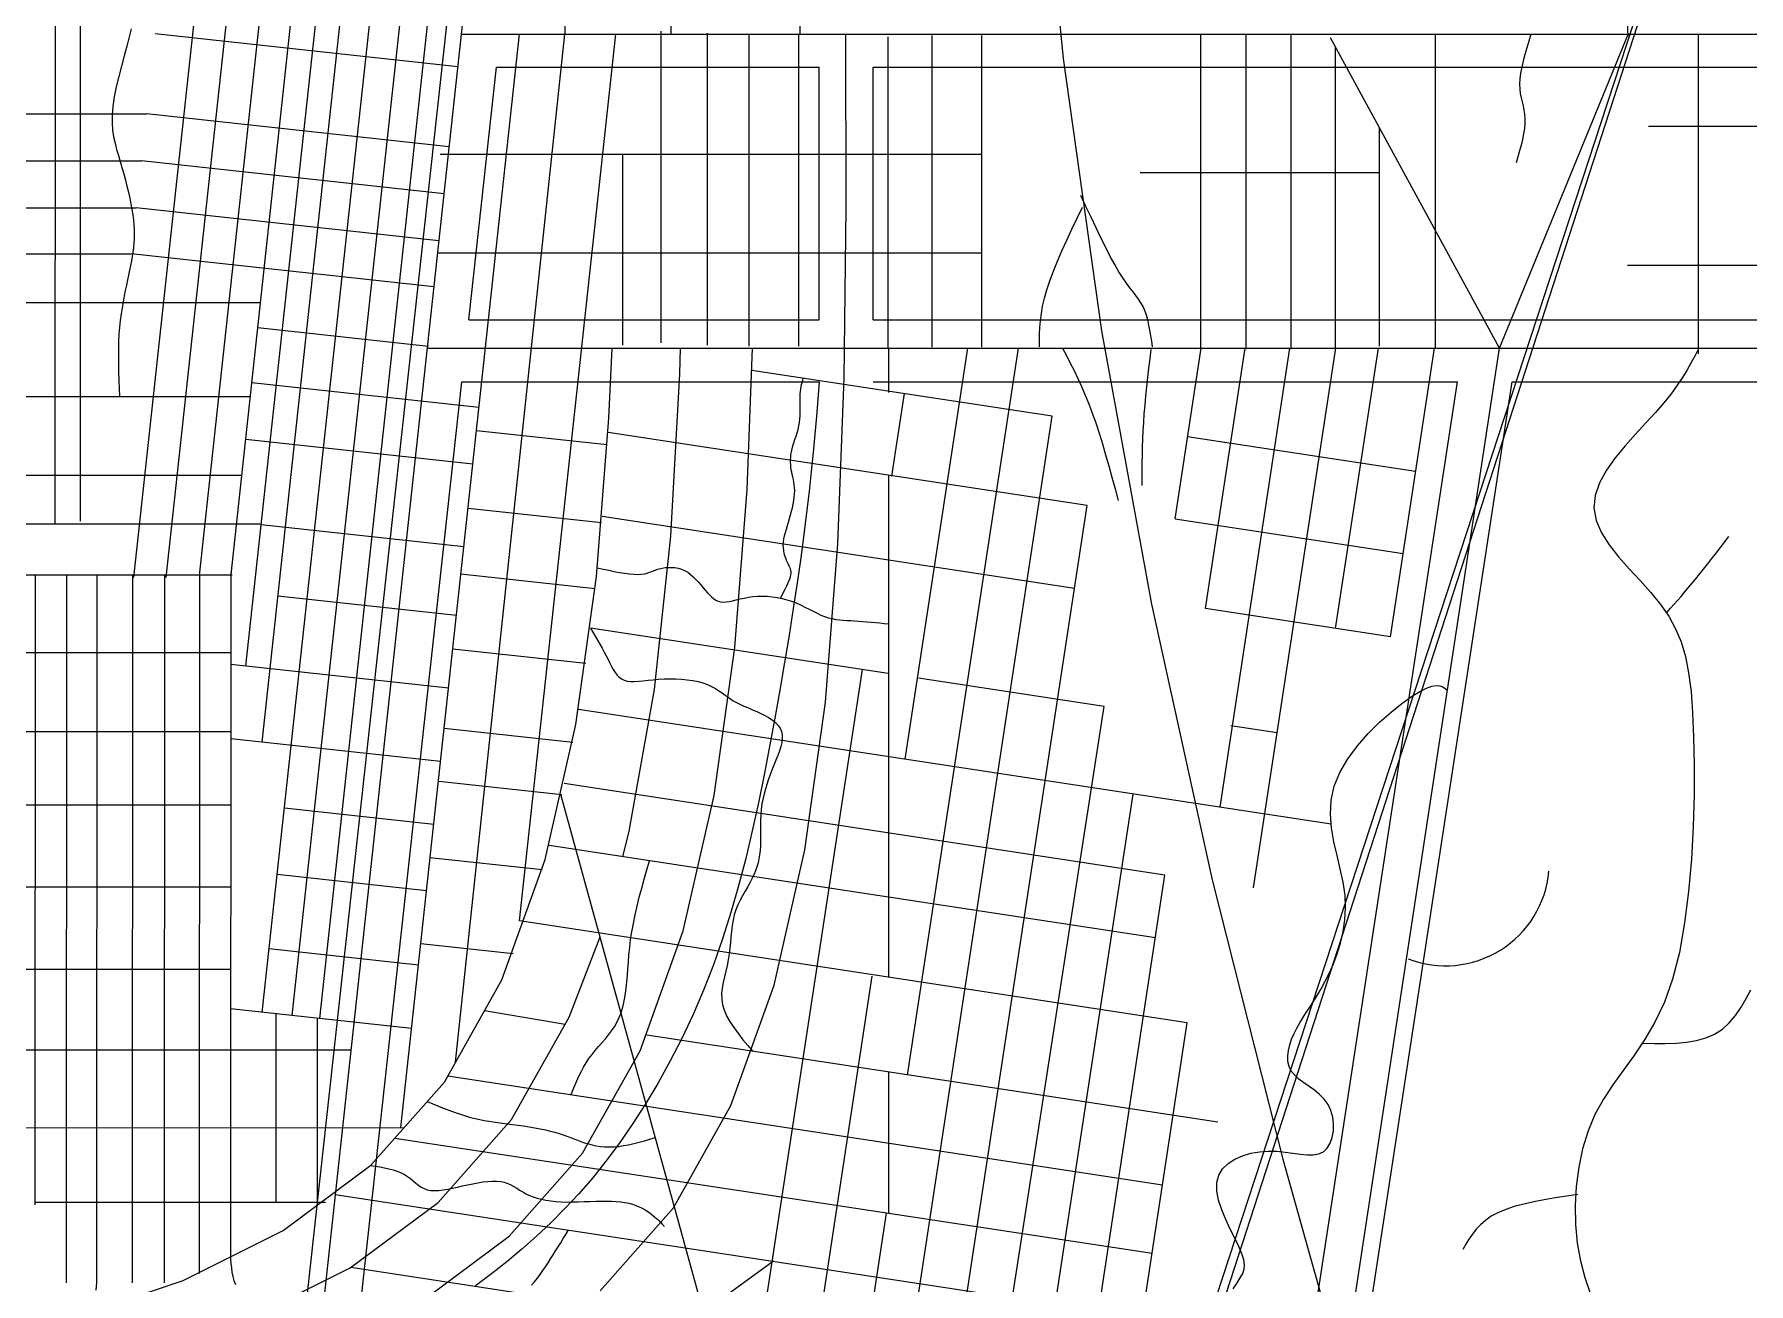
# Model space of a CAD drawing. Extents: x -15732 to 10897, y -24868 to 16165.
# Drawn here: x 4481 to 7978, y -7955 to -5407 of the extents above; entities that cross this region are included whole.
import ezdxf

# ---------------------------------------------------------------- set-up
doc = ezdxf.new("R2010")
doc.units = 0
doc.header["$MEASUREMENT"] = 0
for name, color, linetype in [('HIGHWAY', 7, 'CONTINUOUS'), ('STREETS-SPRAWL', 7, 'CONTINUOUS'), ('STREETS-SPRAWL-12M', 7, 'CONTINUOUS'), ('STREETS-SPRAWL-20M', 7, 'CONTINUOUS'), ('SUBURBS', 7, 'CONTINUOUS')]:
    doc.layers.add(name, color=color, linetype=linetype)

msp = doc.modelspace()

# ---------------------------------------------------------------- linework, layer by layer
at = {"layer": 'HIGHWAY', "color": 250, "linetype": 'CONTINUOUS'}
for p, q in [((6526.6, -4901.3), (6579.7, -5456.5)), ((6579.7, -5456.5), (6658.1, -6011.8)), ((6608.6, -5782.3), (6619.5, -5759.6)), ((6626.5, -5758.4), (6616.1, -5736)), ((6636.8, -5780.4), (6626.5, -5758.4)), ((6597.8, -5804.8), (6608.6, -5782.3)), ((6647, -5801.9), (6636.8, -5780.4)), ((6657, -5822.6), (6647, -5801.9)), ((6577.5, -5848.9), (6587.4, -5827.1)), ((6587.4, -5827.1), (6597.8, -5804.8)), ((6666.7, -5842.2), (6657, -5822.6)), ((6560, -5890.5), (6568.3, -5870.1)), ((6568.3, -5870.1), (6577.5, -5848.9)), ((6676.1, -5860.4), (6666.7, -5842.2)), ((6685.1, -5877), (6676.1, -5860.4)), ((6552.7, -5909.9), (6560, -5890.5)), ((6693.7, -5891.6), (6685.1, -5877)), ((6701.7, -5904.2), (6693.7, -5891.6)), ((6709.2, -5915), (6701.7, -5904.2)), ((6541.7, -5945.6), (6546.5, -5928.3)), ((6546.5, -5928.3), (6552.7, -5909.9)), ((6716.2, -5924.3), (6709.2, -5915)), ((6722.6, -5932.5), (6716.2, -5924.3)), ((6728.5, -5940.1), (6722.6, -5932.5)), ((6733.9, -5947.4), (6728.5, -5940.1)), ((6533.7, -5991.4), (6535.5, -5976.9)), ((6535.5, -5976.9), (6538.1, -5961.7)), ((6538.1, -5961.7), (6541.7, -5945.6)), ((6738.7, -5954.7), (6733.9, -5947.4)), ((6742.9, -5962.4), (6738.7, -5954.7)), ((6746.6, -5970.9), (6742.9, -5962.4)), ((6749.7, -5980.1), (6746.6, -5970.9)), ((6532, -6018.6), (6532.6, -6005.2)), ((6532.6, -6005.2), (6533.7, -5991.4)), ((6658.1, -6011.8), (6760, -6569.4)), ((6752.5, -5989.9), (6749.7, -5980.1)), ((6754.8, -6000.3), (6752.5, -5989.9)), ((6756.9, -6011), (6754.8, -6000.3)), ((6758.8, -6022), (6756.9, -6011)), ((6531.8, -6031.7), (6532, -6018.6)), ((6531.8, -6044.6), (6531.8, -6031.7)), ((6578.9, -6047.2), (6586.7, -6062.4)), ((6760.5, -6033.3), (6758.8, -6022)), ((6762.2, -6044.6), (6760.5, -6033.3)), ((6586.7, -6062.4), (6594.4, -6077.7)), ((6594.4, -6077.7), (6602.1, -6093.2)), ((6755, -6088.3), (6757.2, -6069.1)), ((6757.2, -6069.1), (6759.5, -6049.9)), ((6602.1, -6093.2), (6609.7, -6109.2)), ((6609.7, -6109.2), (6617.3, -6125.7)), ((6750.7, -6126.3), (6752.8, -6107.4)), ((6752.8, -6107.4), (6755, -6088.3)), ((6617.3, -6125.7), (6624.8, -6142.9)), ((6624.8, -6142.9), (6632.1, -6160.9)), ((6747, -6163.3), (6748.8, -6144.9)), ((6748.8, -6144.9), (6750.7, -6126.3)), ((6632.1, -6160.9), (6639.2, -6179.8)), ((6639.2, -6179.8), (6646.3, -6199.7)), ((6744.2, -6198.9), (6745.5, -6181.3)), ((6745.5, -6181.3), (6747, -6163.3)), ((6646.3, -6199.7), (6653.1, -6220.6)), ((6653.1, -6220.6), (6659.9, -6242.2)), ((6742.4, -6232.7), (6743.2, -6216)), ((6743.2, -6216), (6744.2, -6198.9)), ((6659.9, -6242.2), (6666.5, -6264.6)), ((6741.5, -6265.2), (6741.9, -6249.1)), ((6741.9, -6249.1), (6742.4, -6232.7)), ((6666.5, -6264.6), (6673, -6287.5)), ((6673, -6287.5), (6679.5, -6310.7)), ((6741.2, -6296.7), (6741.3, -6281)), ((6741.3, -6281), (6741.5, -6265.2)), ((6679.5, -6310.7), (6686, -6334.3)), ((6741.1, -6312.2), (6741.2, -6296.7)), ((6741.1, -6327.7), (6741.1, -6312.2)), ((6686, -6334.3), (6692.4, -6358)), ((6760, -6569.4), (6883.8, -7131.7)), ((6883.8, -7131.7), (7027.9, -7700.8)), ((7027.9, -7700.8), (7190.6, -8279))]:
    msp.add_line(p, q, dxfattribs=at)
at = {"layer": 'STREETS-SPRAWL', "color": 7, "linetype": 'CONTINUOUS'}
for p, q in [((5017.7, -8164.7), (5404, -4649.2)), ((5367.5, -5989.7), (5424.2, -5474.3)), ((5424.2, -5474.3), (6082.5, -5474.3)), ((6082.5, -5989.7), (6082.5, -5474.3)), ((6192.7, -5474.3), (8053, -5474.3)), ((6192.7, -5989.7), (6192.7, -5474.3)), ((5367.5, -5989.7), (6082.5, -5989.7)), ((6192.7, -5989.7), (8053, -5989.7)), ((5134.4, -8111.9), (5353.7, -6116.1)), ((5353.7, -6116.1), (6082.5, -6116.1)), ((6082.5, -6116.1), (6079.6, -6151.2)), ((6192.7, -6116.1), (7384.1, -6116.1)), ((7008.5, -8571.8), (7384.1, -6116.1)), ((7119.9, -8571.8), (7495.5, -6116.1)), ((7495.5, -6116.1), (8053, -6116.1)), ((6079.6, -6151.2), (6076.7, -6186.7)), ((6076.7, -6186.7), (6073.5, -6222.9)), ((6073.5, -6222.9), (6070, -6260.2)), ((6070, -6260.2), (6066.2, -6298.9)), ((6066.2, -6298.9), (6061.8, -6339.4)), ((6061.8, -6339.4), (6056.8, -6382.1)), ((6056.8, -6382.1), (6051.2, -6427.3)), ((6051.2, -6427.3), (6044.7, -6475.2)), ((6044.7, -6475.2), (6037.5, -6525.6)), ((6037.5, -6525.6), (6029.6, -6578.2)), ((6029.6, -6578.2), (6021.1, -6632.5)), ((6021.1, -6632.5), (6011.9, -6688.1)), ((6011.9, -6688.1), (6002.2, -6744.8)), ((6002.2, -6744.8), (5991.9, -6802.1)), ((5991.9, -6802.1), (5981.2, -6859.7)), ((5981.2, -6859.7), (5970.1, -6917.2)), ((5970.1, -6917.2), (5958.3, -6974.5)), ((5958.3, -6974.5), (5945.8, -7031.4)), ((5945.8, -7031.4), (5932.5, -7087.7)), ((5932.5, -7087.7), (5918, -7143.4)), ((5918, -7143.4), (5902.4, -7198.2)), ((5902.4, -7198.2), (5885.4, -7252)), ((5885.4, -7252), (5866.9, -7304.8)), ((5866.9, -7304.8), (5846.7, -7356.2)), ((5846.7, -7356.2), (5825.1, -7406.3)), ((5825.1, -7406.3), (5802.1, -7454.8)), ((5802.1, -7454.8), (5778, -7501.6)), ((5778, -7501.6), (5753, -7546.6)), ((5753, -7546.6), (5727.2, -7589.6)), ((5727.2, -7589.6), (5700.8, -7630.5)), ((5700.8, -7630.5), (5674.1, -7669.1)), ((5674.1, -7669.1), (5647, -7705.3)), ((5647, -7705.3), (5619.7, -7739.4)), ((5619.7, -7739.4), (5592, -7771.5)), ((5592, -7771.5), (5563.9, -7801.8)), ((5535.3, -7830.6), (5506, -7858.1)), ((5563.9, -7801.8), (5535.3, -7830.6)), ((5506, -7858.1), (5476.1, -7884.6)), ((5476.1, -7884.6), (5445.4, -7910.1)), ((5413.9, -7935), (5381.6, -7959.2)), ((5445.4, -7910.1), (5413.9, -7935))]:
    msp.add_line(p, q, dxfattribs=at)
at = {"layer": 'STREETS-SPRAWL-12M', "color": 253, "linetype": 'CONTINUOUS'}
for p, q in [((6043.1, -4060.1), (6042.7, -5408.1)), ((4524, -4557.6), (4523.5, -6403.9)), ((4575.4, -4557.6), (4574.9, -6399.9)), ((4684.4, -6514.7), (4896.9, -4557.6)), ((4750.5, -6514.7), (4963, -4557.6)), ((4818.6, -6510.7), (5030.6, -4557.6)), ((4882.7, -6508.7), (5094.5, -4557.6)), ((4912.9, -6695.5), (5145, -4557.6)), ((4946.1, -6850.5), (5195, -4557.6)), ((4946.3, -7401.6), (5255.1, -4557.6)), ((5007.6, -7408.2), (5317.1, -4557.6)), ((5063.6, -7414.3), (5373.7, -4557.6)), ((5559.5, -4577.4), (5563.9, -5407.4)), ((5780.7, -4863.8), (5779.5, -5407.4)), ((7732.2, -5411.3), (7731, -5384.3)), ((4675.2, -5412.7), (4670.3, -5431.4)), ((4679.3, -5396), (4675.2, -5412.7)), ((5345.4, -5473.7), (4728, -5406.7)), ((5229, -7636.4), (5471, -5407.4)), ((5340.9, -7503.5), (5563.9, -5407.4)), ((5471.3, -7215.2), (5667.6, -5407.4)), ((5759.2, -5400.8), (5759.2, -6036.3)), ((5853.6, -5405.4), (5853.6, -6041)), ((5938.8, -5407.7), (5938.8, -6043.3)), ((6040.2, -5407.7), (6040.2, -6043.3)), ((6222.1, -5412.3), (6222.1, -6047.9)), ((6311.9, -5410), (6311.9, -6045.6)), ((6413.2, -5410), (6413.2, -6045.6)), ((6860.2, -5407.4), (6860, -6047.5)), ((6952.3, -5407.4), (6952.2, -6049.5)), ((7044.5, -5407.4), (7044.3, -6049.5)), ((7469.9, -6047.2), (7124.9, -5414.4)), ((7338.8, -5407.4), (7338.6, -6047.5)), ((7469.9, -6047.2), (7732.9, -5405.5)), ((7534, -5407.4), (7529.8, -5421.3)), ((7875.1, -5409.1), (7875.1, -6059)), ((4664.8, -5451.4), (4659.2, -5472.3)), ((4670.3, -5431.4), (4664.8, -5451.4)), ((7134.6, -5432.1), (7134.4, -6047.5)), ((7521.7, -5448.6), (7518.2, -5461.8)), ((7525.6, -5435.1), (7521.7, -5448.6)), ((7529.8, -5421.3), (7525.6, -5435.1)), ((4659.2, -5472.3), (4653.7, -5493.6)), ((7512.9, -5486.8), (7511.4, -5498.3)), ((7515.3, -5474.6), (7512.9, -5486.8)), ((7518.2, -5461.8), (7515.3, -5474.6)), ((4648.7, -5514.7), (4644.7, -5535.1)), ((4653.7, -5493.6), (4648.7, -5514.7)), ((7511.4, -5498.3), (7510.7, -5509.1)), ((7510.7, -5509.1), (7511.1, -5519)), ((7511.1, -5519), (7512.2, -5528.2)), ((4641.8, -5554.3), (4640.4, -5571.8)), ((4644.7, -5535.1), (4641.8, -5554.3)), ((7512.2, -5528.2), (7513.9, -5536.9)), ((7513.9, -5536.9), (7515.9, -5545.3)), ((7515.9, -5545.3), (7517.9, -5553.5)), ((7517.9, -5553.5), (7519.8, -5561.9)), ((3783.2, -5569.9), (4710.3, -5569.8)), ((4640.4, -5571.8), (4640.3, -5587.9)), ((4640.3, -5587.9), (4641.3, -5602.7)), ((5327.7, -5636.8), (4710.3, -5569.8)), ((7519.8, -5561.9), (7521.2, -5570.5)), ((7521.7, -5589.4), (7520.7, -5599.7)), ((7521.2, -5570.5), (7521.9, -5579.6)), ((7521.9, -5579.6), (7521.7, -5589.4)), ((4641.3, -5602.7), (4643.3, -5616.6)), ((4643.3, -5616.6), (4646.1, -5629.7)), ((4646.1, -5629.7), (4649.3, -5642.2)), ((7224.6, -5597.2), (7224.5, -6043.5)), ((7516.7, -5621.7), (7513.9, -5633.3)), ((7519, -5610.5), (7516.7, -5621.7)), ((7520.7, -5599.7), (7519, -5610.5)), ((8109.5, -5595.6), (7773.9, -5595.6)), ((4649.3, -5642.2), (4652.9, -5654.5)), ((4652.9, -5654.5), (4656.6, -5666.8)), ((6413.2, -5652.2), (5309.6, -5652.2)), ((5680.9, -5652.2), (5680.9, -6041)), ((7507.4, -5657.2), (7503.9, -5669.2)), ((7510.8, -5645.2), (7507.4, -5657.2)), ((7513.9, -5633.3), (7510.8, -5645.2)), ((3783.2, -5665.7), (4699.9, -5665.5)), ((4656.6, -5666.8), (4660.3, -5679.3)), ((4660.3, -5679.3), (4663.8, -5691.9)), ((4663.8, -5691.9), (4667.2, -5704.5)), ((5317.3, -5732.6), (4699.9, -5665.5)), ((6736.8, -5689.3), (7224.3, -5689.3)), ((4667.2, -5704.5), (4670.4, -5717.1)), ((4670.4, -5717.1), (4673.4, -5729.6)), ((4673.4, -5729.6), (4676.1, -5741.7)), ((3783.1, -5761.4), (4689.5, -5761.3)), ((4676.1, -5741.7), (4678.5, -5753.6)), ((4678.5, -5753.6), (4680.5, -5764.9)), ((4680.5, -5764.9), (4682.2, -5775.8)), ((5306.9, -5828.3), (4689.5, -5761.3)), ((4682.2, -5775.8), (4683.5, -5786.2)), ((4683.5, -5786.2), (4684.4, -5796.2)), ((4684.4, -5796.2), (4685, -5805.9)), ((4684.6, -5833.5), (4683.8, -5842.5)), ((4685.1, -5824.4), (4684.6, -5833.5)), ((4685, -5805.9), (4685.2, -5815.3)), ((4685.2, -5815.3), (4685.1, -5824.4)), ((3783.1, -5855.5), (4679.3, -5855.3)), ((4679.8, -5869.6), (4678, -5878.9)), ((5296.7, -5922.4), (4679.3, -5855.3)), ((4681.4, -5860.5), (4679.8, -5869.6)), ((4682.8, -5851.4), (4681.4, -5860.5)), ((4683.8, -5842.5), (4682.8, -5851.4)), ((6413.2, -5853.4), (5304.3, -5853.4)), ((4671.7, -5908.3), (4669.4, -5918.7)), ((4673.9, -5898.2), (4671.7, -5908.3)), ((4676, -5888.4), (4673.9, -5898.2)), ((4678, -5878.9), (4676, -5888.4)), ((7731.3, -5877.9), (8109.5, -5877.9)), ((4664.8, -5940.9), (4662.5, -5952.7)), ((4667.1, -5929.6), (4664.8, -5940.9)), ((4669.4, -5918.7), (4667.1, -5929.6)), ((3783.1, -5954.7), (4942.8, -5954.5)), ((4658.4, -5977.7), (4656.7, -5990.9)), ((4660.4, -5964.9), (4658.4, -5977.7)), ((4662.5, -5952.7), (4660.4, -5964.9)), ((4655.3, -6004.6), (4654.2, -6018.8)), ((4656.7, -5990.9), (4655.3, -6004.6)), ((5285.4, -6043.7), (4937.3, -6006)), ((4653, -6048.8), (4652.9, -6064.4)), ((4653.4, -6033.6), (4653, -6048.8)), ((4654.2, -6018.8), (4653.4, -6033.6)), ((5653.2, -6190.4), (5659.9, -6047.2)), ((5797.8, -6099.7), (5799.5, -6047.2)), ((5935.2, -6335.4), (5946.5, -6047.2)), ((6223.6, -6047.2), (6223.6, -6137.6)), ((6257.8, -6885.5), (6385.5, -6047.2)), ((6262.8, -7529.7), (6488.7, -6047.2)), ((6808.3, -6395.2), (6861.3, -6047.2)), ((6870.3, -6578.4), (6951.2, -6047.2)), ((6900, -6983.4), (7042.6, -6047.2)), ((6968.2, -7147.6), (7135.9, -6047.2)), ((7135.7, -6618.8), (7222.8, -6047.2)), ((7247.4, -6635.8), (7337.1, -6047.2)), ((7876, -6048.4), (7868.7, -6062.5)), ((4652.9, -6064.4), (4653, -6080.3)), ((4653, -6080.3), (4653.3, -6096.6)), ((7861, -6076.8), (7852.7, -6091.6)), ((7868.7, -6062.5), (7861, -6076.8)), ((4653.3, -6096.6), (4653.8, -6113)), ((4653.8, -6113), (4654.4, -6129.5)), ((5388.3, -6168.5), (4925.1, -6118.2)), ((5779.5, -6430.4), (5797.8, -6099.7)), ((6557.8, -6186), (5945.3, -6092.7)), ((6046.6, -6121.4), (6047.6, -6117.1)), ((6047.6, -6117.1), (6048.7, -6112.8)), ((6048.7, -6112.8), (6049.8, -6108.6)), ((7843.3, -6106.9), (7832.5, -6123)), ((7852.7, -6091.6), (7843.3, -6106.9)), ((3791.6, -6146.2), (4922, -6146.1)), ((4654.4, -6129.5), (4655, -6146.1)), ((6043.3, -6151.8), (6043.4, -6146)), ((6043.4, -6158), (6043.3, -6151.8)), ((6043.4, -6146), (6043.6, -6140.5)), ((6043.6, -6140.5), (6044.1, -6135.4)), ((6044.1, -6135.4), (6044.8, -6130.5)), ((6044.8, -6130.5), (6045.6, -6125.9)), ((6045.6, -6125.9), (6046.6, -6121.4)), ((6230.6, -6308.2), (6256.2, -6140.1)), ((7819.9, -6140.2), (7805.3, -6158.6)), ((7832.5, -6123), (7819.9, -6140.2)), ((6043.1, -6191.8), (6043.5, -6184.7)), ((6043.6, -6164.4), (6043.4, -6158)), ((6043.5, -6184.7), (6043.7, -6177.8)), ((6043.7, -6171), (6043.6, -6164.4)), ((6043.7, -6177.8), (6043.7, -6171)), ((6225.4, -8367.3), (6557.8, -6186)), ((7788.1, -6178.3), (7768.5, -6199.7)), ((7805.3, -6158.6), (7788.1, -6178.3)), ((5383.3, -6215.1), (5650.2, -6244.1)), ((5628.1, -6512.7), (5653.2, -6190.4)), ((6628.6, -6368.3), (5651.7, -6219.5)), ((6035.1, -6226.9), (6037.2, -6220)), ((6037.2, -6220), (6039.2, -6213)), ((6039.2, -6213), (6040.8, -6206)), ((6040.8, -6206), (6042.2, -6198.9)), ((6042.2, -6198.9), (6043.1, -6191.8)), ((7747.4, -6222.4), (7726, -6246.2)), ((7768.5, -6199.7), (7747.4, -6222.4)), ((5375.8, -6283.8), (4912.6, -6233.5)), ((6024.8, -6264.4), (6025.8, -6258.7)), ((6025.8, -6258.7), (6027.1, -6252.8)), ((6027.1, -6252.8), (6028.8, -6246.6)), ((6028.8, -6246.6), (6030.8, -6240.2)), ((6030.8, -6240.2), (6032.9, -6233.6)), ((6032.9, -6233.6), (6035.1, -6226.9)), ((7298.8, -6298.9), (6833.8, -6228.1)), ((7726, -6246.2), (7705.8, -6270.8)), ((6023.9, -6275.2), (6024.2, -6269.9)), ((6023.9, -6280.4), (6023.9, -6275.2)), ((6024.2, -6285.4), (6023.9, -6280.4)), ((6024.2, -6269.9), (6024.8, -6264.4)), ((6024.7, -6290.4), (6024.2, -6285.4)), ((6025.4, -6295.3), (6024.7, -6290.4)), ((7705.8, -6270.8), (7688, -6296.1)), ((3798.6, -6306.4), (4904.7, -6306.3)), ((6026.4, -6300.1), (6025.4, -6295.3)), ((6027.5, -6305), (6026.4, -6300.1)), ((6028.7, -6310), (6027.5, -6305)), ((6029.8, -6315.1), (6028.7, -6310)), ((6030.8, -6320.4), (6029.8, -6315.1)), ((6031.6, -6325.9), (6030.8, -6320.4)), ((6032.2, -6331.6), (6031.6, -6325.9)), ((6223.6, -6305.6), (6223.6, -7329.8)), ((7673.9, -6321.8), (7664.9, -6347.6)), ((7688, -6296.1), (7673.9, -6321.8)), ((5910.1, -6657.7), (5935.2, -6335.4)), ((6029.4, -6365.2), (6030.6, -6358)), ((6030.6, -6358), (6031.6, -6351)), ((6031.6, -6351), (6032.2, -6344.2)), ((6032.4, -6337.7), (6032.2, -6331.6)), ((6032.2, -6344.2), (6032.4, -6337.7)), ((7664.9, -6347.6), (7662.3, -6373.2)), ((5366.1, -6373.6), (5638.6, -6403.1)), ((6602.8, -6537.6), (5639.6, -6390.9)), ((6019.8, -6402), (6022, -6394.8)), ((6022, -6394.8), (6024.1, -6387.4)), ((6024.1, -6387.4), (6026.1, -6380)), ((6026.1, -6380), (6027.8, -6372.6)), ((6027.8, -6372.6), (6029.4, -6365.2)), ((6321.8, -8382), (6628.6, -6368.3)), ((7273.2, -6466.5), (6808.2, -6395.7)), ((7662.3, -6373.2), (7666.8, -6398.6)), ((7666.8, -6398.6), (7677.7, -6423.6)), ((3803.4, -6405.4), (4942.4, -6405.3)), ((5357.6, -6452.2), (4944.2, -6407.3)), ((5746.5, -6743), (5779.5, -6430.4)), ((6010.5, -6436.2), (6011.9, -6429.7)), ((6011.9, -6429.7), (6013.6, -6423)), ((6013.6, -6423), (6015.5, -6416.2)), ((6015.5, -6416.2), (6017.6, -6409.2)), ((6017.6, -6409.2), (6019.8, -6402)), ((7677.7, -6423.6), (7693.4, -6448.3)), ((7929.1, -6442.8), (7937.8, -6431.4)), ((6009.2, -6448.7), (6009.6, -6442.6)), ((6009.3, -6454.7), (6009.2, -6448.7)), ((6010, -6460.4), (6009.3, -6454.7)), ((6009.6, -6442.6), (6010.5, -6436.2)), ((6011.1, -6465.8), (6010, -6460.4)), ((6012.6, -6471), (6011.1, -6465.8)), ((7693.4, -6448.3), (7712.8, -6472.8)), ((7903.1, -6476.3), (7911.7, -6465.3)), ((7911.7, -6465.3), (7920.4, -6454.1)), ((7920.4, -6454.1), (7929.1, -6442.8)), ((5629.9, -6495.2), (5641.6, -6497.7)), ((5641.6, -6497.7), (5653.2, -6500.2)), ((5653.2, -6500.2), (5664.5, -6502.5)), ((5664.5, -6502.5), (5675.4, -6504.5)), ((5736.5, -6504.4), (5741.3, -6502.6)), ((5741.3, -6502.6), (5746.1, -6500.7)), ((5746.1, -6500.7), (5751, -6498.9)), ((5751, -6498.9), (5756.3, -6497.3)), ((5756.3, -6497.3), (5762, -6495.9)), ((5762, -6495.9), (5768.1, -6494.9)), ((5768.1, -6494.9), (5774.5, -6494.4)), ((5774.5, -6494.4), (5781.2, -6494.3)), ((5781.2, -6494.3), (5788, -6494.9)), ((5788, -6494.9), (5794.7, -6496.1)), ((5794.7, -6496.1), (5801.4, -6498.1)), ((5801.4, -6498.1), (5807.9, -6500.8)), ((5807.9, -6500.8), (5814.1, -6504.4)), ((6014.2, -6475.8), (6012.6, -6471)), ((6016, -6480.3), (6014.2, -6475.8)), ((6017.8, -6484.5), (6016, -6480.3)), ((6019.5, -6488.2), (6017.8, -6484.5)), ((6021.1, -6491.6), (6019.5, -6488.2)), ((6022.5, -6494.6), (6021.1, -6491.6)), ((6023.7, -6497.5), (6022.5, -6494.6)), ((6024.5, -6500.3), (6023.7, -6497.5)), ((6025, -6503.2), (6024.5, -6500.3)), ((6025.1, -6506.2), (6025, -6503.2)), ((7712.8, -6472.8), (7734.3, -6497.1)), ((7734.3, -6497.1), (7756.6, -6521.3)), ((7878.1, -6507.9), (7886.3, -6497.7)), ((7886.3, -6497.7), (7894.6, -6487.2)), ((7894.6, -6487.2), (7903.1, -6476.3)), ((3813.4, -6509.2), (4885.3, -6509.6)), ((4483.1, -6509.4), (4482.7, -7794.3)), ((4547.3, -6509.5), (4546.8, -7952.9)), ((4608.8, -6509.5), (4608.4, -7953)), ((4681.9, -6509.5), (4681.4, -7953)), ((4747, -6509.5), (4746.5, -7953)), ((4818.1, -6509.5), (4817.7, -7934.4)), ((4882.2, -6504.8), (4881.8, -7904.8)), ((5351.5, -6507.6), (5625.6, -6537.4)), ((5586.2, -6814.4), (5628.1, -6512.7)), ((5675.4, -6504.5), (5685.8, -6506.2)), ((5685.8, -6506.2), (5695.6, -6507.5)), ((5695.6, -6507.5), (5704.5, -6508.4)), ((5704.5, -6508.4), (5712.6, -6508.6)), ((5712.6, -6508.6), (5719.6, -6508.2)), ((5719.6, -6508.2), (5725.8, -6507.3)), ((5725.8, -6507.3), (5731.4, -6506)), ((5731.4, -6506), (5736.5, -6504.4)), ((5814.1, -6504.4), (5820, -6508.8)), ((5820, -6508.8), (5825.6, -6513.7)), ((5825.6, -6513.7), (5830.9, -6519)), ((5830.9, -6519), (5836, -6524.6)), ((5836, -6524.6), (5840.9, -6530.2)), ((5840.9, -6530.2), (5845.6, -6535.8)), ((5845.6, -6535.8), (5850, -6541.1)), ((6009.7, -6544.7), (6012.8, -6538.7)), ((6012.8, -6538.7), (6015.7, -6533)), ((6015.7, -6533), (6018.3, -6527.5)), ((6018.3, -6527.5), (6020.6, -6522.4)), ((6020.6, -6522.4), (6022.4, -6517.6)), ((6022.4, -6517.6), (6023.8, -6513.4)), ((6023.8, -6513.4), (6024.7, -6509.6)), ((6024.7, -6509.6), (6025.1, -6506.2)), ((7756.6, -6521.3), (7778.4, -6545.5)), ((7847.3, -6545), (7854.8, -6536.2)), ((7854.8, -6536.2), (7862.4, -6527.2)), ((7862.4, -6527.2), (7870.1, -6517.8)), ((7870.1, -6517.8), (7878.1, -6507.9)), ((5342.3, -6592.5), (4978.4, -6553)), ((5850, -6541.1), (5854.3, -6546.1)), ((5854.3, -6546.1), (5858.5, -6550.6)), ((5858.5, -6550.6), (5862.7, -6554.6)), ((5862.7, -6554.6), (5866.9, -6558.1)), ((5866.9, -6558.1), (5871.3, -6560.9)), ((5871.3, -6560.9), (5876, -6563)), ((5876, -6563), (5881, -6564.4)), ((5881, -6564.4), (5886.5, -6565)), ((5886.5, -6565), (5892.4, -6564.8)), ((5892.4, -6564.8), (5898.9, -6563.9)), ((5898.9, -6563.9), (5905.8, -6562.5)), ((5905.8, -6562.5), (5913.2, -6560.7)), ((5913.2, -6560.7), (5921.1, -6558.8)), ((5921.1, -6558.8), (5929.4, -6557)), ((5929.4, -6557), (5938.1, -6555.3)), ((5938.1, -6555.3), (5947.2, -6554)), ((5947.2, -6554), (5956.7, -6553.2)), ((5956.7, -6553.2), (5966.4, -6553)), ((5966.4, -6553), (5976.4, -6553.3)), ((5976.4, -6553.3), (5986.5, -6554.2)), ((5986.5, -6554.2), (5996.6, -6555.7)), ((5996.6, -6555.7), (6006.6, -6557.7)), ((6003.2, -6556.9), (6006.5, -6550.8)), ((6006.5, -6550.8), (6009.7, -6544.7)), ((6006.6, -6557.7), (6016.5, -6560.2)), ((6016.5, -6560.2), (6026.1, -6563.3)), ((6026.1, -6563.3), (6035.4, -6566.9)), ((6035.4, -6566.9), (6044.4, -6570.9)), ((6044.4, -6570.9), (6053.1, -6575.2)), ((7778.4, -6545.5), (7798.3, -6569.7)), ((7798.3, -6569.7), (7815.2, -6594)), ((7818.8, -6577.6), (7825.8, -6569.7)), ((7825.8, -6569.7), (7832.9, -6561.6)), ((7832.9, -6561.6), (7840.1, -6553.4)), ((7840.1, -6553.4), (7847.3, -6545)), ((6053.1, -6575.2), (6061.6, -6579.5)), ((6061.6, -6579.5), (6069.9, -6583.8)), ((6069.9, -6583.8), (6077.9, -6587.8)), ((6077.9, -6587.8), (6085.8, -6591.5)), ((6085.8, -6591.5), (6093.5, -6594.6)), ((6093.5, -6594.6), (6101.1, -6597.1)), ((6101.1, -6597.1), (6108.7, -6598.9)), ((6108.7, -6598.9), (6116.2, -6600.3)), ((6116.2, -6600.3), (6123.7, -6601.3)), ((6123.7, -6601.3), (6131.3, -6602)), ((6131.3, -6602), (6138.9, -6602.5)), ((6138.9, -6602.5), (6146.7, -6602.9)), ((6146.7, -6602.9), (6154.7, -6603.3)), ((6154.7, -6603.3), (6162.8, -6603.8)), ((6162.8, -6603.8), (6171.2, -6604.4)), ((6171.2, -6604.4), (6179.7, -6605.1)), ((6179.7, -6605.1), (6188.3, -6605.9)), ((6188.3, -6605.9), (6197, -6606.8)), ((6197, -6606.8), (6205.8, -6607.6)), ((6205.8, -6607.6), (6214.7, -6608.6)), ((6214.7, -6608.6), (6223.6, -6609.5)), ((7247.4, -6635.8), (6870.3, -6578.4)), ((7811.8, -6585.5), (7818.8, -6577.6)), ((7815.2, -6594), (7829, -6619.3)), ((6223.3, -6710.9), (5616, -6618.3)), ((5616, -6618.3), (5620.8, -6626.6)), ((5620.8, -6626.6), (5625.6, -6634.8)), ((5625.6, -6634.8), (5630.3, -6643)), ((5630.3, -6643), (5634.9, -6651.1)), ((7829, -6619.3), (7840.2, -6646.4)), ((3834.7, -6667.6), (4882.1, -6667.9)), ((5335, -6660.1), (5606.4, -6689.6)), ((5634.9, -6651.1), (5639.4, -6659.1)), ((5639.4, -6659.1), (5643.7, -6666.9)), ((5643.7, -6666.9), (5647.8, -6674.6)), ((5647.8, -6674.6), (5651.7, -6682)), ((5868.1, -6959.4), (5910.1, -6657.7)), ((7840.2, -6646.4), (7849, -6676.2)), ((7849, -6676.2), (7855.6, -6709.6)), ((5326.3, -6740.4), (4882.1, -6692.1)), ((5651.7, -6682), (5655.4, -6689.3)), ((5655.4, -6689.3), (5658.9, -6696.2)), ((5658.9, -6696.2), (5662.4, -6702.6)), ((5662.4, -6702.6), (5666, -6708.5)), ((5666, -6708.5), (5670, -6713.8)), ((5926.4, -8304.8), (6170.5, -6702.8)), ((7855.6, -6709.6), (7860.5, -6747.4)), ((5670, -6713.8), (5674.3, -6718.3)), ((5674.3, -6718.3), (5679.1, -6721.9)), ((5679.1, -6721.9), (5684.7, -6724.6)), ((5684.7, -6724.6), (5691, -6726.2)), ((5691, -6726.2), (5698.1, -6727)), ((5694.6, -7032.4), (5746.5, -6743)), ((5698.1, -6727), (5705.9, -6727)), ((5705.9, -6727), (5714.4, -6726.5)), ((5714.4, -6726.5), (5723.5, -6725.6)), ((5723.5, -6725.6), (5733.3, -6724.5)), ((5733.3, -6724.5), (5743.7, -6723.4)), ((5743.7, -6723.4), (5754.6, -6722.5)), ((5754.6, -6722.5), (5766, -6721.8)), ((5766, -6721.8), (5777.7, -6721.6)), ((5777.7, -6721.6), (5789.6, -6721.7)), ((5789.6, -6721.7), (5801.4, -6722.3)), ((5801.4, -6722.3), (5813.1, -6723.4)), ((5813.1, -6723.4), (5824.4, -6725)), ((5824.4, -6725), (5835.2, -6727.2)), ((5835.2, -6727.2), (5845.3, -6730)), ((5845.3, -6730), (5854.5, -6733.4)), ((5854.5, -6733.4), (5863, -6737.2)), ((5863, -6737.2), (5870.8, -6741.5)), ((5870.8, -6741.5), (5877.9, -6745.9)), ((5877.9, -6745.9), (5884.5, -6750.4)), ((6663.6, -6777.9), (6285, -6720.3)), ((7290.7, -6757.6), (7307.4, -6747.3)), ((7307.4, -6747.3), (7321, -6740.5)), ((7321, -6740.5), (7332.1, -6736.6)), ((7332.1, -6736.6), (7341, -6735.2)), ((7341, -6735.2), (7348.2, -6735.8)), ((7348.2, -6735.8), (7354.1, -6737.9)), ((7354.1, -6737.9), (7359.1, -6741)), ((7359.1, -6741), (7363.7, -6744.6)), ((7860.5, -6747.4), (7863.8, -6790.7)), ((5884.5, -6750.4), (5890.7, -6754.9)), ((5890.7, -6754.9), (5896.4, -6759.1)), ((5896.4, -6759.1), (5901.9, -6763)), ((5901.9, -6763), (5907.2, -6766.4)), ((5907.2, -6766.4), (5912.4, -6769.4)), ((5912.4, -6769.4), (5917.7, -6772.1)), ((5917.7, -6772.1), (5923, -6774.6)), ((5923, -6774.6), (5928.6, -6777.1)), ((5928.6, -6777.1), (5934.5, -6779.6)), ((5934.5, -6779.6), (5940.9, -6782.3)), ((5940.9, -6782.3), (5947.8, -6785.2)), ((6412.6, -8395.8), (6663.6, -6777.9)), ((7248.7, -6789.3), (7270.8, -6771.7)), ((7270.8, -6771.7), (7290.7, -6757.6)), ((5523.3, -7090.2), (5586.2, -6814.4)), ((7126.4, -7017.9), (5591.6, -6784)), ((5947.8, -6785.2), (5955.4, -6788.5)), ((5955.4, -6788.5), (5963.3, -6792.1)), ((5963.3, -6792.1), (5971.3, -6796.2)), ((5971.3, -6796.2), (5979.2, -6800.6)), ((5979.2, -6800.6), (5986.6, -6805.4)), ((5986.6, -6805.4), (5993.2, -6810.7)), ((5993.2, -6810.7), (5998.8, -6816.4)), ((5998.8, -6816.4), (6003, -6822.5)), ((7016.4, -6831.7), (6922.1, -6817.3)), ((7202.1, -6833), (7225.4, -6809.9)), ((7225.4, -6809.9), (7248.7, -6789.3)), ((7863.8, -6790.7), (7865.8, -6840.1)), ((3837.8, -6829), (4882.1, -6829.3)), ((5310, -6890), (4882.1, -6843.6)), ((5317.4, -6822.2), (5579.6, -6850.7)), ((6003, -6822.5), (6005.8, -6829)), ((6005.9, -6851.3), (6003.9, -6859.6)), ((6005.8, -6829), (6007, -6836)), ((6007, -6843.4), (6005.9, -6851.3)), ((6007, -6836), (6007, -6843.4)), ((7180.1, -6858.1), (7202.1, -6833)), ((7865.8, -6840.1), (7866.8, -6896.3)), ((5994.1, -6887.4), (5990.1, -6897.5)), ((5997.8, -6877.6), (5994.1, -6887.4)), ((6001.2, -6868.4), (5997.8, -6877.6)), ((6003.9, -6859.6), (6001.2, -6868.4)), ((7144.1, -6912.5), (7160.3, -6884.8)), ((7160.3, -6884.8), (7180.1, -6858.1)), ((5981.9, -6919), (5977.9, -6930.2)), ((5986, -6908.1), (5981.9, -6919)), ((5990.1, -6897.5), (5986, -6908.1)), ((7132.6, -6940.7), (7144.1, -6912.5)), ((7866.8, -6896.3), (7866.6, -6957.7)), ((5306.5, -6930.3), (5557.3, -6957.6)), ((6006.5, -8595.6), (5555.7, -6957.4)), ((6787.5, -7121.8), (5562.4, -6935.1)), ((5970.8, -6953.1), (5968, -6964.7)), ((5974.2, -6941.6), (5970.8, -6953.1)), ((5977.9, -6930.2), (5974.2, -6941.6)), ((6501.4, -8409.4), (6722.8, -6956.4)), ((7126.5, -6969.1), (7132.6, -6940.7)), ((7866.6, -6957.7), (7864.8, -7022.6)), ((3968.5, -6978.3), (4882, -6978.5)), ((5296.1, -7018.5), (4991.5, -6985.4)), ((5805.2, -7235.2), (5868.1, -6959.4)), ((5964.2, -6987.8), (5963.3, -6999.2)), ((5965.7, -6976.3), (5964.2, -6987.8)), ((5968, -6964.7), (5965.7, -6976.3)), ((7125.2, -6997.5), (7126.5, -6969.1)), ((5962.8, -7010.4), (5962.7, -7021.4)), ((5962.7, -7021.4), (5962.7, -7032.2)), ((5963.3, -6999.2), (5962.8, -7010.4)), ((7127.5, -7025.7), (7125.2, -6997.5)), ((7132.3, -7053.8), (7127.5, -7025.7)), ((7864.8, -7022.6), (7861.2, -7089)), ((6768, -7249.8), (5531.4, -7061.4)), ((5682.2, -7084.4), (5694.6, -7032.4)), ((5962.5, -7062.3), (5961.9, -7071.5)), ((5962.8, -7052.7), (5962.5, -7062.3)), ((5962.7, -7032.2), (5962.8, -7042.6)), ((5962.8, -7042.6), (5962.8, -7052.7)), ((7138.5, -7081.6), (7132.3, -7053.8)), ((5288.2, -7085.7), (5517.5, -7110.6)), ((5435.2, -7335.1), (5523.3, -7090.2)), ((5730.7, -7111.3), (5736, -7092.6)), ((5957.7, -7097), (5955.4, -7105.2)), ((5959.5, -7088.8), (5957.7, -7097)), ((5960.9, -7080.3), (5959.5, -7088.8)), ((5961.9, -7071.5), (5960.9, -7080.3)), ((7145.1, -7109.1), (7138.5, -7081.6)), ((7861.2, -7089), (7855.5, -7155.2)), ((5281.4, -7153.5), (4976.8, -7120.4)), ((5720.4, -7148.6), (5725.4, -7130)), ((5725.4, -7130), (5730.7, -7111.3)), ((5945.3, -7129.4), (5940.9, -7137.6)), ((5949.2, -7121.2), (5945.3, -7129.4)), ((5952.5, -7113.2), (5949.2, -7121.2)), ((5955.4, -7105.2), (5952.5, -7113.2)), ((6589.3, -8422.8), (6787.5, -7121.8)), ((7150.9, -7136.1), (7145.1, -7109.1)), ((4085.6, -7145.8), (4882, -7146)), ((5711, -7185.1), (5715.5, -7167)), ((5715.5, -7167), (5720.4, -7148.6)), ((5926, -7163.8), (5921.1, -7173.1)), ((5931.1, -7154.8), (5926, -7163.8)), ((5936.1, -7146.1), (5931.1, -7154.8)), ((5940.9, -7137.6), (5936.1, -7146.1)), ((7154.8, -7162.5), (7150.9, -7136.1)), ((7156, -7188.3), (7154.8, -7162.5)), ((7855.5, -7155.2), (7847.4, -7219.3)), ((5703.3, -7220.2), (5706.9, -7202.8)), ((5706.9, -7202.8), (5711, -7185.1)), ((5909.1, -7202.9), (5906.6, -7213.5)), ((5912.5, -7192.6), (5909.1, -7202.9)), ((5916.5, -7182.6), (5912.5, -7192.6)), ((5921.1, -7173.1), (5916.5, -7182.6)), ((7154.6, -7213.3), (7156, -7188.3)), ((6833.1, -7422.7), (5471.3, -7215.2)), ((5697.7, -7253.4), (5700.2, -7237.1)), ((5700.2, -7237.1), (5703.3, -7220.2)), ((5717.2, -7480.1), (5805.2, -7235.2)), ((5903.3, -7235.8), (5902.2, -7247.4)), ((5904.7, -7224.5), (5903.3, -7235.8)), ((5906.6, -7213.5), (5904.7, -7224.5)), ((7145.7, -7260.4), (7151.1, -7237.4)), ((7151.1, -7237.4), (7154.6, -7213.3)), ((7847.4, -7219.3), (7836.7, -7279.4)), ((5264.9, -7305.5), (4960.3, -7272.4)), ((5269.7, -7261.3), (5458, -7281.8)), ((5572.2, -7411.6), (5635.5, -7247.3)), ((5694.3, -7284.5), (5695.8, -7269.3)), ((5695.8, -7269.3), (5697.7, -7253.4)), ((5900.1, -7270.8), (5898.8, -7282.5)), ((5901.2, -7259), (5900.1, -7270.8)), ((5902.2, -7247.4), (5901.2, -7259)), ((7139, -7282.1), (7145.7, -7260.4)), ((5692, -7313.3), (5693.1, -7299.2)), ((5693.1, -7299.2), (5694.3, -7284.5)), ((5894.5, -7305.9), (5891.7, -7317.5)), ((5896.9, -7294.3), (5894.5, -7305.9)), ((5898.8, -7282.5), (5896.9, -7294.3)), ((7123, -7321.2), (7131.3, -7302.5)), ((7131.3, -7302.5), (7139, -7282.1)), ((7836.7, -7279.4), (7822.9, -7333.8)), ((4149.7, -7313.3), (4881.9, -7313.5)), ((5317.8, -7543.9), (5435.2, -7335.1)), ((5688.8, -7351.9), (5690, -7339.7)), ((5690, -7339.7), (5691.1, -7326.8)), ((5691.1, -7326.8), (5692, -7313.3)), ((5886.3, -7340.5), (5884.4, -7352)), ((5888.9, -7329), (5886.3, -7340.5)), ((5891.7, -7317.5), (5888.9, -7329)), ((6036.5, -8338.5), (6190.4, -7327.8)), ((7106.2, -7353.6), (7114.5, -7338.3)), ((7114.5, -7338.3), (7123, -7321.2)), ((7822.9, -7333.8), (7806.1, -7381)), ((5683.3, -7385.1), (5685.5, -7374.6)), ((5685.5, -7374.6), (5687.4, -7363.5)), ((5687.4, -7363.5), (5688.8, -7351.9)), ((5884.4, -7352), (5883.4, -7363.4)), ((5883.4, -7363.4), (5883.6, -7375)), ((5883.6, -7375), (5885.4, -7386.5)), ((7090.4, -7379.8), (7098.2, -7367.3)), ((7098.2, -7367.3), (7106.2, -7353.6)), ((7962.6, -7390.9), (7973, -7373.4)), ((7973, -7373.4), (7982.8, -7355.8)), ((5250.9, -7434.7), (4881.9, -7394.6)), ((4975, -7788.3), (4975.1, -7404.7)), ((5564.3, -7426.3), (5399.6, -7398.7)), ((5454.7, -7620.4), (5572.2, -7411.6)), ((5673.8, -7413.8), (5677.5, -7404.6)), ((5677.5, -7404.6), (5680.7, -7395.1)), ((5680.7, -7395.1), (5683.3, -7385.1)), ((5885.4, -7386.5), (5889, -7398.2)), ((5889, -7398.2), (5894.2, -7409.9)), ((5894.2, -7409.9), (5900.9, -7421.7)), ((7062.5, -7423), (7068.9, -7412.6)), ((7068.9, -7412.6), (7075.7, -7402.1)), ((7075.7, -7402.1), (7082.9, -7391.3)), ((7082.9, -7391.3), (7090.4, -7379.8)), ((7806.1, -7381), (7786.8, -7421.9)), ((7938.6, -7423), (7951.2, -7407.7)), ((7951.2, -7407.7), (7962.6, -7390.9)), ((5059.1, -7788.6), (5059.2, -7413.8)), ((5646.2, -7455.5), (5652.7, -7447.5)), ((5652.7, -7447.5), (5658.9, -7439.4)), ((5658.9, -7439.4), (5664.6, -7431.1)), ((5664.6, -7431.1), (5669.5, -7422.6)), ((5669.5, -7422.6), (5673.8, -7413.8)), ((5900.9, -7421.7), (5908.7, -7433.5)), ((5908.7, -7433.5), (5917.5, -7445.4)), ((5917.5, -7445.4), (5926.9, -7457.3)), ((6678.6, -8436.4), (6833.1, -7422.7)), ((7046, -7456.2), (7050.9, -7444.8)), ((7050.9, -7444.8), (7056.4, -7433.7)), ((7056.4, -7433.7), (7062.5, -7423)), ((7786.8, -7421.9), (7765.9, -7457.9)), ((7890.7, -7453.6), (7908.4, -7446.1)), ((7908.4, -7446.1), (7924.4, -7435.9)), ((7924.4, -7435.9), (7938.6, -7423)), ((4280.6, -7477.8), (5127.8, -7478)), ((5599.7, -7688.9), (5717.2, -7480.1)), ((5619, -7487.6), (5625.6, -7479.4)), ((5625.6, -7479.4), (5632.4, -7471.4)), ((5632.4, -7471.4), (5639.3, -7463.5)), ((5639.3, -7463.5), (5646.2, -7455.5)), ((6895.4, -7625.6), (5731.1, -7448.3)), ((5926.9, -7457.3), (5936.9, -7469.2)), ((5936.9, -7469.2), (5947, -7481.2)), ((7038.1, -7490.7), (7039.4, -7479.4)), ((7039.4, -7479.4), (7042.1, -7467.9)), ((7042.1, -7467.9), (7046, -7456.2)), ((7765.9, -7457.9), (7744.1, -7490.2)), ((7762.7, -7464.5), (7785.4, -7464.9)), ((7785.4, -7464.9), (7807.9, -7464.9)), ((7807.9, -7464.9), (7829.9, -7464.2)), ((7829.9, -7464.2), (7851.2, -7462.3)), ((7851.2, -7462.3), (7871.6, -7458.9)), ((7871.6, -7458.9), (7890.7, -7453.6)), ((5596.9, -7522.6), (5601.8, -7513.5)), ((5601.8, -7513.5), (5607, -7504.6)), ((5607, -7504.6), (5612.8, -7496)), ((5612.8, -7496), (5619, -7487.6)), ((7038.5, -7501.6), (7038.1, -7490.7)), ((7040.8, -7511.9), (7038.5, -7501.6)), ((7045.3, -7521.3), (7040.8, -7511.9)), ((7744.1, -7490.2), (7722.3, -7520.2)), ((5168.1, -7713.1), (5317.8, -7543.9)), ((6782.7, -7753.7), (5324.9, -7531.6)), ((5580.1, -7560.3), (5584.1, -7550.7)), ((5584.1, -7550.7), (5588.1, -7541.2)), ((5588.1, -7541.2), (5592.4, -7531.9)), ((5592.4, -7531.9), (5596.9, -7522.6)), ((6223.6, -7523.3), (6223.6, -7811.7)), ((7052.2, -7529.8), (7045.3, -7521.3)), ((7060.9, -7537.6), (7052.2, -7529.8)), ((7070.9, -7545), (7060.9, -7537.6)), ((7081.6, -7552.5), (7070.9, -7545)), ((7092.5, -7560.3), (7081.6, -7552.5)), ((7701.3, -7549.2), (7681.8, -7578.6)), ((7722.3, -7520.2), (7701.3, -7549.2)), ((5282.8, -7583.7), (5294.5, -7588.3)), ((5576.3, -7569.9), (5580.1, -7560.3)), ((7102.9, -7568.8), (7092.5, -7560.3)), ((7112.4, -7578.4), (7102.9, -7568.8)), ((7120.2, -7589.3), (7112.4, -7578.4)), ((7681.8, -7578.6), (7664.6, -7609.7)), ((5294.5, -7588.3), (5306.1, -7592.9)), ((5305, -7789.6), (5454.7, -7620.4)), ((5306.1, -7592.9), (5317.7, -7597.4)), ((5317.7, -7597.4), (5329, -7601.7)), ((5329, -7601.7), (5340.1, -7605.7)), ((5340.1, -7605.7), (5350.9, -7609.4)), ((5350.9, -7609.4), (5361.3, -7612.8)), ((5361.3, -7612.8), (5371.4, -7615.8)), ((5371.4, -7615.8), (5381, -7618.3)), ((5381, -7618.3), (5390.2, -7620.4)), ((5390.2, -7620.4), (5399.3, -7622.1)), ((5399.3, -7622.1), (5408.3, -7623.7)), ((7126, -7601.7), (7120.2, -7589.3)), ((7129.7, -7615.3), (7126, -7601.7)), ((7131.4, -7629.4), (7129.7, -7615.3)), ((7664.6, -7609.7), (7650.5, -7643.5)), ((4336.6, -7636.2), (5235.5, -7637.1)), ((5408.3, -7623.7), (5417.4, -7625)), ((5417.4, -7625), (5426.6, -7626.2)), ((5426.6, -7626.2), (5436.2, -7627.5)), ((5436.2, -7627.5), (5446.3, -7628.7)), ((5446.3, -7628.7), (5457, -7630.1)), ((5457, -7630.1), (5468.1, -7631.6)), ((5468.1, -7631.6), (5479.4, -7633.3)), ((5479.4, -7633.3), (5490.8, -7635.1)), ((5490.8, -7635.1), (5502.2, -7637)), ((5502.2, -7637), (5513.2, -7639.1)), ((5513.2, -7639.1), (5523.9, -7641.3)), ((5523.9, -7641.3), (5533.9, -7643.6)), ((5533.9, -7643.6), (5543.2, -7646.2)), ((5543.2, -7646.2), (5551.8, -7648.8)), ((5551.8, -7648.8), (5559.9, -7651.5)), ((5559.9, -7651.5), (5567.5, -7654.3)), ((5567.5, -7654.3), (5574.9, -7657)), ((5574.9, -7657), (5582.1, -7659.8)), ((5737.1, -7660.3), (5748.2, -7657.1)), ((7124.5, -7668.5), (7128.7, -7656.6)), ((7128.7, -7656.6), (7131, -7643.4)), ((7131, -7643.4), (7131.4, -7629.4)), ((7650.5, -7643.5), (7639.5, -7679.7)), ((6761.3, -7893.6), (5216.5, -7658.5)), ((5450, -7858.1), (5599.7, -7688.9)), ((5582.1, -7659.8), (5589.3, -7662.5)), ((5589.3, -7662.5), (5596.5, -7665.1)), ((5596.5, -7665.1), (5603.9, -7667.5)), ((5603.9, -7667.5), (5611.6, -7669.8)), ((5611.6, -7669.8), (5619.5, -7671.8)), ((5619.5, -7671.8), (5627.6, -7673.5)), ((5627.6, -7673.5), (5636.1, -7674.8)), ((5636.1, -7674.8), (5644.8, -7675.7)), ((5644.8, -7675.7), (5653.9, -7676)), ((5653.9, -7676), (5663.4, -7675.7)), ((5663.4, -7675.7), (5673.2, -7674.8)), ((5673.2, -7674.8), (5683.3, -7673.4)), ((5683.3, -7673.4), (5693.7, -7671.4)), ((5693.7, -7671.4), (5704.3, -7669)), ((5704.3, -7669), (5715.1, -7666.3)), ((5715.1, -7666.3), (5726.1, -7663.4)), ((5726.1, -7663.4), (5737.1, -7660.3)), ((6945.7, -7694), (6962.7, -7689)), ((6962.7, -7689), (6980.5, -7685.8)), ((6980.5, -7685.8), (6998.3, -7684.5)), ((6998.3, -7684.5), (7015.8, -7684.9)), ((7015.8, -7684.9), (7032.6, -7686.5)), ((7032.6, -7686.5), (7048.5, -7688.6)), ((7048.5, -7688.6), (7063.5, -7690.7)), ((7063.5, -7690.7), (7077.4, -7692.1)), ((7077.4, -7692.1), (7090, -7692.1)), ((7090, -7692.1), (7101.1, -7690.3)), ((7101.1, -7690.3), (7110.7, -7685.8)), ((7110.7, -7685.8), (7118.5, -7678.4)), ((7118.5, -7678.4), (7124.5, -7668.5)), ((7639.5, -7679.7), (7631.5, -7717.6)), ((4989, -7846.1), (5168.1, -7713.1)), ((5167.3, -7713.8), (5176.9, -7715.3)), ((5176.9, -7715.3), (5186.4, -7716.9)), ((5186.4, -7716.9), (5195.8, -7718.6)), ((5195.8, -7718.6), (5204.8, -7720.6)), ((5204.8, -7720.6), (5213.5, -7722.8)), ((5213.5, -7722.8), (5221.8, -7725.4)), ((5221.8, -7725.4), (5229.5, -7728.5)), ((6897.3, -7733.7), (6905.2, -7720.7)), ((6905.2, -7720.7), (6916.3, -7709.8)), ((6916.3, -7709.8), (6930, -7700.9)), ((6930, -7700.9), (6945.7, -7694)), ((7631.5, -7717.6), (7626.5, -7756.4)), ((5229.5, -7728.5), (5236.6, -7732)), ((5236.6, -7732), (5243, -7736.1)), ((5243, -7736.1), (5248.9, -7740.5)), ((5248.9, -7740.5), (5254.4, -7745.1)), ((5254.4, -7745.1), (5259.8, -7749.6)), ((5259.8, -7749.6), (5265.1, -7753.9)), ((5265.1, -7753.9), (5270.7, -7757.8)), ((5270.7, -7757.8), (5276.6, -7761)), ((5276.6, -7761), (5283, -7763.3)), ((5315.4, -7763.5), (5324.8, -7762)), ((5324.8, -7762), (5334.5, -7760)), ((5334.5, -7760), (5344.6, -7757.8)), ((5344.6, -7757.8), (5354.9, -7755.4)), ((5354.9, -7755.4), (5365.3, -7753.1)), ((5365.3, -7753.1), (5375.8, -7751)), ((5375.8, -7751), (5386.1, -7749)), ((5386.1, -7749), (5396.3, -7747.4)), ((5396.3, -7747.4), (5406.2, -7746.2)), ((5406.2, -7746.2), (5415.6, -7745.6)), ((5415.6, -7745.6), (5424.5, -7745.7)), ((5424.5, -7745.7), (5432.7, -7746.5)), ((5432.7, -7746.5), (5440.1, -7748.1)), ((5440.1, -7748.1), (5447, -7750.5)), ((5447, -7750.5), (5453.4, -7753.4)), ((5453.4, -7753.4), (5459.5, -7756.7)), ((5459.5, -7756.7), (5465.4, -7760.3)), ((5465.4, -7760.3), (5471.4, -7764.1)), ((6893.3, -7748.8), (6897.3, -7733.7)), ((6893.4, -7766), (6893.3, -7748.8)), ((7626.5, -7756.4), (7624.4, -7795.6)), ((4481.9, -7788.5), (5075.6, -7788.6)), ((6741.4, -8024.7), (5095.2, -7773.9)), ((5126, -7922.7), (5305, -7789.6)), ((5283, -7763.3), (5290.2, -7764.6)), ((5290.2, -7764.6), (5298, -7765)), ((5298, -7765), (5306.5, -7764.6)), ((5306.5, -7764.6), (5315.4, -7763.5)), ((5471.4, -7764.1), (5477.6, -7767.8)), ((5477.6, -7767.8), (5484.2, -7771.4)), ((5484.2, -7771.4), (5491.3, -7774.7)), ((5491.3, -7774.7), (5498.9, -7777.7)), ((5498.9, -7777.7), (5507, -7780.4)), ((5507, -7780.4), (5515.7, -7782.6)), ((5515.7, -7782.6), (5524.9, -7784.6)), ((5524.9, -7784.6), (5534.7, -7786.1)), ((5534.7, -7786.1), (5544.9, -7787.2)), ((5544.9, -7787.2), (5555.8, -7788)), ((5555.8, -7788), (5567.1, -7788.3)), ((5567.1, -7788.3), (5578.8, -7788.2)), ((5578.8, -7788.2), (5590.7, -7788)), ((5590.7, -7788), (5602.8, -7787.6)), ((5602.8, -7787.6), (5614.7, -7787.1)), ((5614.7, -7787.1), (5626.5, -7786.7)), ((5626.5, -7786.7), (5637.9, -7786.4)), ((5637.9, -7786.4), (5648.7, -7786.3)), ((5648.7, -7786.3), (5659, -7786.6)), ((5659, -7786.6), (5668.6, -7787.2)), ((5668.6, -7787.2), (5677.6, -7788.1)), ((5677.6, -7788.1), (5686.1, -7789.4)), ((5686.1, -7789.4), (5694.1, -7791)), ((5694.1, -7791), (5701.5, -7793)), ((5701.5, -7793), (5708.6, -7795.3)), ((5708.6, -7795.3), (5715.2, -7798)), ((6897.1, -7784.6), (6893.4, -7766)), ((6903.5, -7804.2), (6897.1, -7784.6)), ((7519.2, -7792.5), (7500, -7797.7)), ((7539.7, -7787.9), (7519.2, -7792.5)), ((7561.2, -7783.7), (7539.7, -7787.9)), ((7583.6, -7779.9), (7561.2, -7783.7)), ((7606.5, -7776.3), (7583.6, -7779.9)), ((7629.6, -7772.7), (7606.5, -7776.3)), ((7624.4, -7795.6), (7625.1, -7834.5)), ((5715.2, -7798), (5721.4, -7801)), ((5721.4, -7801), (5727.2, -7804.3)), ((5727.2, -7804.3), (5732.6, -7807.7)), ((5732.6, -7807.7), (5737.6, -7811.2)), ((5737.6, -7811.2), (5742.1, -7814.8)), ((5742.1, -7814.8), (5746.3, -7818.2)), ((5746.3, -7818.2), (5749.9, -7821.4)), ((5749.9, -7821.4), (5753.1, -7824.3)), ((5753.1, -7824.3), (5755.8, -7826.8)), ((5755.8, -7826.8), (5758.1, -7829.1)), ((5758.1, -7829.1), (5760, -7831)), ((5760, -7831), (5761.7, -7832.7)), ((6137.2, -8353.9), (6219.9, -7811.1)), ((6911.7, -7824.1), (6903.5, -7804.2)), ((6920.7, -7843.6), (6911.7, -7824.1)), ((7441.4, -7825.7), (7431.2, -7834.6)), ((7453.1, -7817.5), (7441.4, -7825.7)), ((7466.8, -7810.1), (7453.1, -7817.5)), ((7482.5, -7803.5), (7466.8, -7810.1)), ((7500, -7797.7), (7482.5, -7803.5)), ((4784.8, -7948.2), (4989, -7846.1)), ((5271, -7991.1), (5450, -7858.1)), ((5555.1, -7871.3), (5560.2, -7863)), ((5560.2, -7863), (5565.3, -7854.7)), ((5565.3, -7854.7), (5570.5, -7846.3)), ((5761.7, -7832.7), (5763.1, -7834.2)), ((5763.1, -7834.2), (5764.3, -7835.6)), ((5764.3, -7835.6), (5765.4, -7836.9)), ((5765.4, -7836.9), (5766.4, -7838.1)), ((6929.8, -7862.2), (6920.7, -7843.6)), ((6938, -7879.2), (6929.8, -7862.2)), ((7407.6, -7863.9), (7401.2, -7874.3)), ((7414.6, -7853.8), (7407.6, -7863.9)), ((7422.4, -7843.9), (7414.6, -7853.8)), ((7431.2, -7834.6), (7422.4, -7843.9)), ((7625.1, -7834.5), (7628.6, -7872.3)), ((5534.5, -7904.1), (5539.7, -7896)), ((5539.7, -7896), (5544.8, -7887.8)), ((5544.8, -7887.8), (5550, -7879.5)), ((5550, -7879.5), (5555.1, -7871.3)), ((6944.4, -7893.9), (6938, -7879.2)), ((6948.4, -7906.1), (6944.4, -7893.9)), ((7401.2, -7874.3), (7395, -7884.8)), ((7628.6, -7872.3), (7634.8, -7908.5)), ((4881.8, -7904.8), (4882.6, -7913.7)), ((4882.6, -7913.7), (4883.5, -7922.6)), ((4883.5, -7922.6), (4884.7, -7931.4)), ((4884.7, -7931.4), (4886.4, -7940)), ((4921.7, -8024.8), (5126, -7922.7)), ((6720, -8164.7), (5127.2, -7922)), ((5507.7, -7943.6), (5513.4, -7936)), ((5513.4, -7936), (5518.9, -7928.2)), ((5518.9, -7928.2), (5524.2, -7920.3)), ((5524.2, -7920.3), (5529.3, -7912.2)), ((5529.3, -7912.2), (5534.5, -7904.1)), ((5988.9, -7909.2), (5568.5, -8213.8)), ((6941.2, -7942.7), (6946.1, -7933.8)), ((6946.1, -7933.8), (6949, -7925.2)), ((6949.8, -7916.3), (6948.4, -7906.1)), ((6949, -7925.2), (6949.8, -7916.3)), ((7634.8, -7908.5), (7643.7, -7942.4)), ((4559.6, -8024.5), (4784.8, -7948.2)), ((4608.4, -7953), (4607.1, -7968)), ((4886.4, -7940), (4888.7, -7948.5)), ((4888.7, -7948.5), (4891.8, -7956.8)), ((5495.3, -7958.2), (5501.7, -7951)), ((5501.7, -7951), (5507.7, -7943.6)), ((6926.5, -7965.2), (6934.6, -7952.9)), ((6934.6, -7952.9), (6941.2, -7942.7)), ((7643.7, -7942.4), (7654.8, -7974.2))]:
    msp.add_line(p, q, dxfattribs=at)
msp.add_arc((7359.7, -7094.7), 212, 248.9832, 354.7761, dxfattribs=at)
at = {"layer": 'STREETS-SPRAWL-20M', "color": 252, "linetype": 'CONTINUOUS'}
for p, q in [((4939.4, -9213.7), (5498.9, -4060.1)), ((5352.6, -5407.4), (8109.9, -5407.4)), ((6137.1, -5760.7), (6137, -5407.4)), ((6133, -6108.8), (6137.1, -5760.7)), ((5283.2, -6047.2), (9833.6, -6047.2)), ((6780.5, -10572.2), (7469.9, -6047.2)), ((6120.4, -6446.6), (6133, -6108.8)), ((6095.3, -6768.9), (6120.4, -6446.6)), ((6053.4, -7070.5), (6095.3, -6768.9)), ((5990.5, -7346.4), (6053.4, -7070.5)), ((5902.4, -7591.3), (5990.5, -7346.4)), ((5784.9, -7800), (5902.4, -7591.3)), ((5635.3, -7969.2), (5784.9, -7800))]:
    msp.add_line(p, q, dxfattribs=at)
at = {"layer": 'SUBURBS', "color": 61, "linetype": 'CONTINUOUS'}
msp.add_lwpolyline([(8646.1, -2630.9), (10897.1, -3705.6), (10897.1, -24373.8), (8203.6, -24373.8), (3490.9, -20275.7), (5621.3, -11867.2), (6195.5, -10219), (6182.4, -9724.5), (6316.7, -9737.6)], close=True, dxfattribs=at)
at = {"layer": 'SUBURBS', "color": 254, "linetype": 'CONTINUOUS'}
msp.add_lwpolyline([(5621.3, -11867.2), (6177.8, -10226.7), (6178.2, -9727.8), (6343.5, -9729.6), (8646.1, -2630.9)], dxfattribs=at)

doc.saveas('drawing.dxf')
